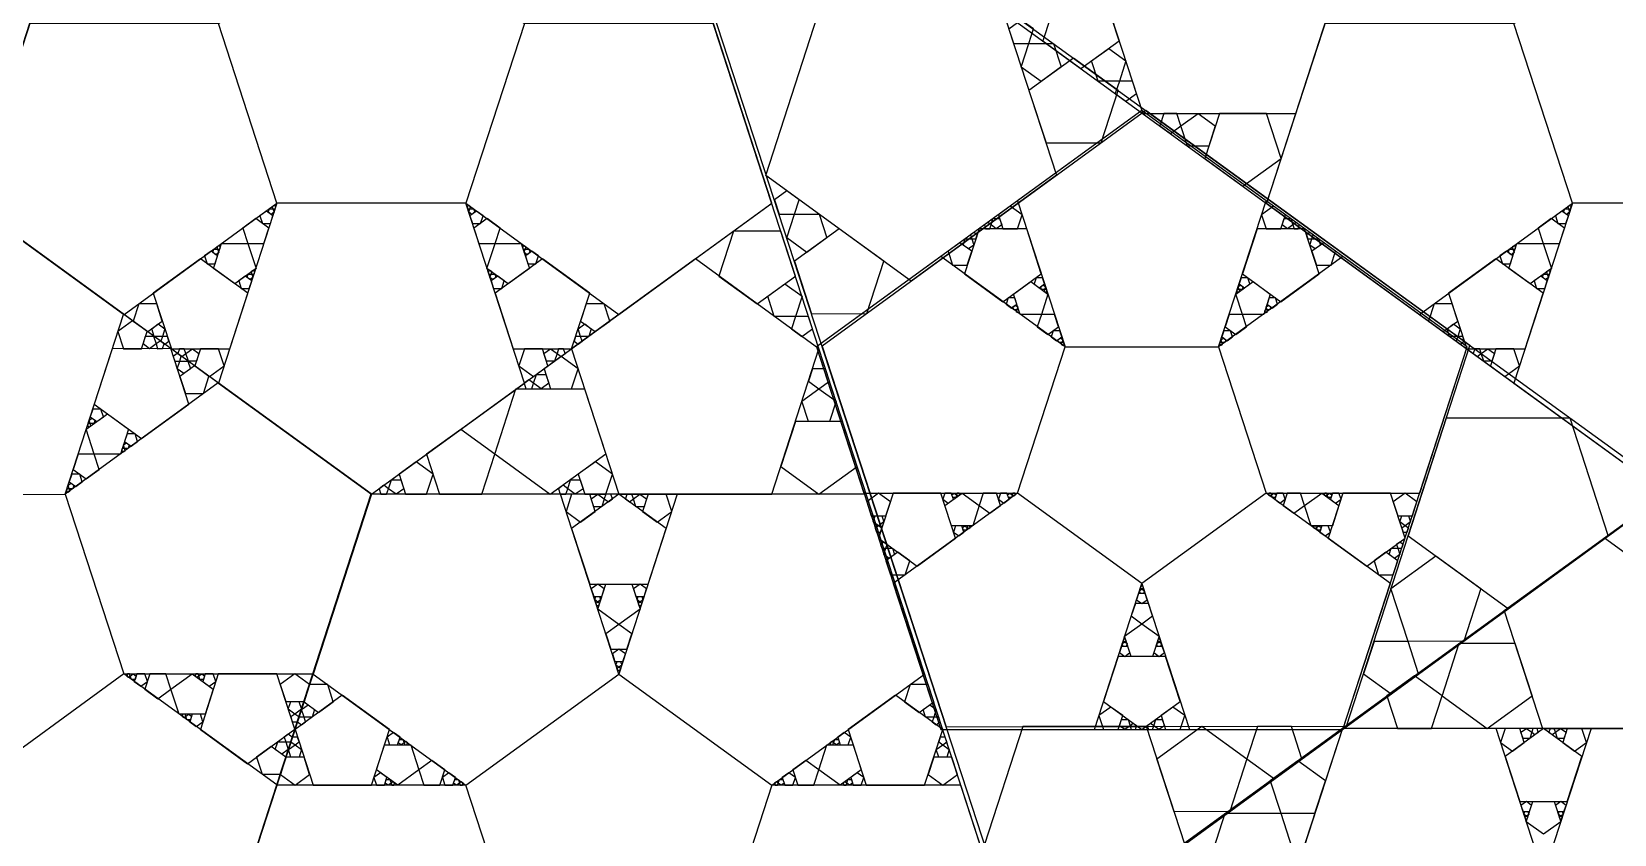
# Model space of a CAD drawing. Header units: inches. Extents: x -578 to 126, y -85 to 118.
# Drawn here: x -282.41 to -261.46, y -30.64 to -20.01 of the extents above; entities that cross this region are included whole.
import ezdxf

# ---------------------------------------------------------------- set-up
doc = ezdxf.new("R2010")
doc.units = ezdxf.units.IN
doc.header["$MEASUREMENT"] = 0
doc.layers.add('drawing', color=7, linetype='Continuous')

msp = doc.modelspace()

# ---------------------------------------------------------------- linework, layer by layer
for points in [[(-260.771, 26.668), (-246.895, -16.037), (-283.222, -42.43), (-319.55, -16.037), (-305.674, 26.668)], [(-279.165, -22.282), (-279.939, -19.903), (-277.914, -18.432), (-275.89, -19.903), (-276.663, -22.282)], [(-260.763, -18.432), (-258.738, -19.903), (-259.512, -22.282), (-262.014, -22.282), (-262.787, -19.903)], [(-286.49, -32.364), (-288.514, -26.133), (-283.214, -22.282), (-277.914, -26.133), (-279.939, -32.364)], [(-266.697, -24.183), (-266.068, -26.118), (-267.714, -27.314), (-269.36, -26.118), (-268.731, -24.183)], [(-283.216, -29.985), (-285.242, -28.517), (-284.471, -26.136), (-281.969, -26.133), (-281.193, -28.512)], [(-276.663, -29.984), (-274.639, -28.513), (-272.614, -29.984), (-273.387, -32.364), (-275.89, -32.364)]]:
    msp.add_lwpolyline(points, close=True)
at = {"layer": 'drawing'}
for points in [[(-305.679, 26.653), (-319.509, -16.067), (-283.153, -42.421), (-246.854, -15.989), (-260.776, 26.701)], [(-260.763, -26.133), (-246.887, -16.052), (-252.187, 0.26), (-269.338, 0.26), (-274.639, -16.052)], [(-274.606, -16.019), (-260.719, -26.085), (-246.854, -15.989), (-252.172, 0.317), (-269.323, 0.299)], [(-283.214, -42.445), (-269.338, -32.364), (-274.639, -16.052), (-291.79, -16.052), (-297.09, -32.364)], [(-291.757, -16.037), (-297.04, -32.355), (-283.153, -42.421), (-269.288, -32.325), (-274.606, -16.019)], [(-283.223, -42.43), (-269.347, -85.135), (-224.444, -85.135), (-210.568, -42.43), (-246.895, -16.037)], [(-283.222, -42.43), (-269.347, -85.135), (-224.444, -85.135), (-210.568, -42.43), (-246.895, -16.037)], [(-277.914, -26.133), (-272.614, -22.282), (-274.639, -16.052), (-281.19, -16.052), (-283.214, -22.282)], [(-277.914, -26.133), (-272.614, -22.282), (-274.639, -16.052), (-281.19, -16.052), (-283.214, -22.282)], [(-264.038, -16.052), (-266.063, -22.282), (-260.763, -26.133), (-255.463, -22.282), (-257.487, -16.052)], [(-264.038, -16.052), (-266.063, -22.282), (-260.763, -26.133), (-255.463, -22.282), (-257.487, -16.052)], [(-268.326, -19.167), (-267.701, -21.093), (-265.676, -21.093), (-265.051, -19.167), (-266.688, -17.977)], [(-268.326, -19.167), (-267.701, -21.093), (-265.676, -21.093), (-265.051, -19.167), (-266.688, -17.977)], [(-272.694, -21.915), (-271.961, -19.651), (-269.581, -19.648), (-268.843, -21.911), (-270.767, -23.312)], [(-268.207, -19.535), (-268.832, -19.535), (-269.026, -20.13), (-268.52, -20.498), (-268.013, -20.13)], [(-279.939, -19.903), (-282.441, -19.903), (-283.214, -22.282), (-281.19, -23.753), (-279.165, -22.282)], [(-276.663, -22.282), (-274.639, -23.753), (-272.614, -22.282), (-273.387, -19.903), (-275.89, -19.903)], [(-269.412, -20.166), (-269.211, -20.166), (-269.149, -19.974), (-269.312, -19.856), (-269.474, -19.975)], [(-262.787, -19.903), (-265.29, -19.903), (-266.063, -22.282), (-264.038, -23.753), (-262.014, -22.282)], [(-269.312, -20.478), (-269.211, -20.166), (-268.883, -20.165), (-268.781, -20.477), (-269.046, -20.67)], [(-267.926, -20.396), (-268.012, -20.663), (-268.293, -20.663), (-268.38, -20.396), (-268.153, -20.231)], [(-268.983, -21.482), (-268.253, -21.482), (-268.028, -20.787), (-268.619, -20.359), (-269.209, -20.788)], [(-267.84, -20.664), (-268.012, -20.664), (-268.066, -20.827), (-267.926, -20.929), (-267.787, -20.827)], [(-267.714, -21.053), (-272.022, -24.183), (-270.377, -29.249), (-265.051, -29.249), (-263.405, -24.183)], [(-270.304, -29.211), (-265.004, -29.205), (-263.371, -24.163), (-267.663, -21.052), (-271.947, -24.172)], [(-270.304, -29.211), (-265.004, -29.205), (-263.371, -24.163), (-267.663, -21.052), (-271.947, -24.172)], [(-266.697, -24.183), (-266.068, -22.248), (-267.714, -21.053), (-269.36, -22.248), (-268.731, -24.183)], [(-267.336, -21.358), (-267.196, -21.256), (-267.25, -21.093), (-267.422, -21.093), (-267.475, -21.256)], [(-267.109, -21.524), (-267.196, -21.256), (-266.969, -21.091), (-266.742, -21.256), (-266.828, -21.524)], [(-266.376, -22.055), (-265.87, -21.688), (-266.063, -21.093), (-266.688, -21.093), (-266.882, -21.688)], [(-272.516, -22.426), (-272.315, -22.426), (-272.253, -22.235), (-272.416, -22.117), (-272.579, -22.235)], [(-279.938, -32.362), (-277.92, -26.129), (-283.224, -22.284), (-288.52, -26.14), (-286.489, -32.369)], [(-281.969, -26.133), (-281.198, -23.752), (-283.224, -22.284), (-285.247, -23.757), (-284.471, -26.136)], [(-279.165, -22.282), (-279.939, -24.662), (-277.914, -26.133), (-275.89, -24.662), (-276.663, -22.282)], [(-279.391, -22.446), (-279.358, -22.548), (-279.251, -22.548), (-279.219, -22.446), (-279.305, -22.384)], [(-279.266, -22.356), (-279.218, -22.356), (-279.204, -22.401), (-279.242, -22.429), (-279.281, -22.401)], [(-279.227, -22.328), (-279.218, -22.356), (-279.189, -22.356), (-279.18, -22.328), (-279.204, -22.31)], [(-276.639, -22.356), (-276.61, -22.356), (-276.601, -22.328), (-276.625, -22.31), (-276.648, -22.328)], [(-276.625, -22.401), (-276.61, -22.356), (-276.562, -22.356), (-276.547, -22.401), (-276.586, -22.429)], [(-276.577, -22.548), (-276.47, -22.548), (-276.437, -22.446), (-276.524, -22.384), (-276.61, -22.446)], [(-269.36, -22.618), (-269.299, -22.433), (-269.457, -22.319), (-269.614, -22.433), (-269.554, -22.618)], [(-265.971, -22.319), (-266.128, -22.433), (-266.068, -22.618), (-265.874, -22.618), (-265.814, -22.433)], [(-262.014, -22.282), (-262.787, -24.662), (-260.763, -26.133), (-258.738, -24.662), (-259.512, -22.282)], [(-262.239, -22.446), (-262.207, -22.548), (-262.1, -22.548), (-262.067, -22.446), (-262.153, -22.384)], [(-262.115, -22.356), (-262.067, -22.356), (-262.052, -22.401), (-262.091, -22.429), (-262.13, -22.401)], [(-262.076, -22.328), (-262.067, -22.356), (-262.038, -22.356), (-262.029, -22.328), (-262.052, -22.31)], [(-279.616, -22.61), (-279.551, -22.813), (-279.338, -22.813), (-279.272, -22.61), (-279.444, -22.485)], [(-276.491, -22.813), (-276.278, -22.813), (-276.212, -22.61), (-276.384, -22.485), (-276.557, -22.61)], [(-272.416, -22.738), (-272.315, -22.426), (-271.987, -22.426), (-271.886, -22.738), (-272.151, -22.931)], [(-272.087, -23.743), (-271.357, -23.742), (-271.132, -23.048), (-271.723, -22.619), (-272.313, -23.049)], [(-269.239, -22.618), (-269.868, -22.618), (-270.062, -23.216), (-269.554, -23.585), (-269.045, -23.216)], [(-269.728, -22.618), (-269.711, -22.567), (-269.755, -22.536), (-269.798, -22.567), (-269.782, -22.618)], [(-269.641, -22.618), (-269.711, -22.567), (-269.685, -22.484), (-269.597, -22.484), (-269.57, -22.567)], [(-265.365, -23.216), (-265.559, -22.618), (-266.188, -22.618), (-266.382, -23.216), (-265.874, -23.585)], [(-265.365, -23.216), (-265.559, -22.618), (-266.188, -22.618), (-266.382, -23.216), (-265.874, -23.585)], [(-265.743, -22.484), (-265.716, -22.567), (-265.787, -22.618), (-265.857, -22.567), (-265.83, -22.484)], [(-265.673, -22.536), (-265.716, -22.567), (-265.699, -22.618), (-265.646, -22.618), (-265.629, -22.567)], [(-262.465, -22.61), (-262.399, -22.813), (-262.186, -22.813), (-262.12, -22.61), (-262.293, -22.485)], [(-279.898, -22.813), (-279.551, -22.813), (-279.443, -23.143), (-279.724, -23.347), (-280.005, -23.143)], [(-276.385, -23.143), (-276.278, -22.813), (-275.93, -22.813), (-275.823, -23.143), (-276.104, -23.347)], [(-272.495, -22.65), (-273.12, -22.65), (-273.314, -23.245), (-272.807, -23.613), (-272.301, -23.245)], [(-270.28, -22.917), (-270.22, -23.102), (-270.025, -23.102), (-269.965, -22.917), (-270.122, -22.803)], [(-270.052, -22.751), (-269.965, -22.751), (-269.938, -22.834), (-270.009, -22.885), (-270.079, -22.834)], [(-269.981, -22.7), (-269.965, -22.751), (-269.911, -22.751), (-269.895, -22.7), (-269.938, -22.669)], [(-265.516, -22.751), (-265.463, -22.751), (-265.446, -22.7), (-265.489, -22.669), (-265.533, -22.7)], [(-265.489, -22.834), (-265.463, -22.751), (-265.375, -22.751), (-265.348, -22.834), (-265.419, -22.885)], [(-265.402, -23.102), (-265.208, -23.102), (-265.148, -22.917), (-265.305, -22.803), (-265.462, -22.917)], [(-262.747, -22.813), (-262.399, -22.813), (-262.292, -23.143), (-262.573, -23.347), (-262.854, -23.143)], [(-280.803, -23.472), (-280.564, -24.208), (-279.791, -24.208), (-279.552, -23.472), (-280.178, -23.018)], [(-280.803, -23.472), (-280.564, -24.208), (-279.791, -24.208), (-279.552, -23.472), (-280.178, -23.018)], [(-280.124, -22.979), (-280.091, -23.081), (-279.985, -23.081), (-279.952, -22.979), (-280.038, -22.917)], [(-280, -22.888), (-279.952, -22.888), (-279.937, -22.934), (-279.976, -22.962), (-280.014, -22.934)], [(-279.961, -22.86), (-279.952, -22.888), (-279.922, -22.888), (-279.913, -22.86), (-279.937, -22.843)], [(-276.037, -24.208), (-275.264, -24.208), (-275.025, -23.472), (-275.651, -23.018), (-276.276, -23.472)], [(-275.906, -22.888), (-275.877, -22.888), (-275.867, -22.86), (-275.891, -22.843), (-275.915, -22.86)], [(-275.891, -22.934), (-275.877, -22.888), (-275.829, -22.888), (-275.814, -22.934), (-275.853, -22.962)], [(-275.843, -23.081), (-275.737, -23.081), (-275.704, -22.979), (-275.79, -22.917), (-275.876, -22.979)], [(-272.614, -26.133), (-271.989, -24.208), (-273.626, -23.018), (-275.264, -24.208), (-274.639, -26.133)], [(-272.614, -26.133), (-271.989, -24.208), (-273.626, -23.018), (-275.264, -24.208), (-274.639, -26.133)], [(-268.731, -24.183), (-270.377, -22.987), (-272.022, -24.183), (-271.394, -26.118), (-269.36, -26.118)], [(-266.068, -26.118), (-264.034, -26.118), (-263.405, -24.183), (-265.051, -22.987), (-266.697, -24.183)], [(-263.652, -23.472), (-263.413, -24.208), (-262.64, -24.208), (-262.401, -23.472), (-263.026, -23.018)], [(-263.652, -23.472), (-263.413, -24.208), (-262.64, -24.208), (-262.401, -23.472), (-263.026, -23.018)], [(-262.973, -22.979), (-262.94, -23.081), (-262.834, -23.081), (-262.801, -22.979), (-262.887, -22.917)], [(-262.848, -22.888), (-262.8, -22.888), (-262.786, -22.934), (-262.824, -22.962), (-262.863, -22.934)], [(-262.809, -22.86), (-262.8, -22.888), (-262.771, -22.888), (-262.762, -22.86), (-262.786, -22.843)], [(-279.671, -23.309), (-279.638, -23.41), (-279.532, -23.41), (-279.499, -23.309), (-279.585, -23.246)], [(-279.546, -23.218), (-279.499, -23.218), (-279.484, -23.263), (-279.522, -23.291), (-279.561, -23.263)], [(-279.508, -23.19), (-279.499, -23.218), (-279.469, -23.218), (-279.46, -23.19), (-279.484, -23.173)], [(-276.359, -23.218), (-276.33, -23.218), (-276.321, -23.19), (-276.344, -23.173), (-276.368, -23.19)], [(-276.345, -23.263), (-276.33, -23.218), (-276.282, -23.218), (-276.267, -23.263), (-276.306, -23.291)], [(-276.297, -23.41), (-276.19, -23.41), (-276.157, -23.309), (-276.243, -23.246), (-276.33, -23.309)], [(-262.52, -23.309), (-262.487, -23.41), (-262.38, -23.41), (-262.347, -23.309), (-262.433, -23.246)], [(-262.395, -23.218), (-262.347, -23.218), (-262.332, -23.263), (-262.371, -23.291), (-262.41, -23.263)], [(-262.356, -23.19), (-262.347, -23.218), (-262.318, -23.218), (-262.309, -23.19), (-262.332, -23.173)], [(-272.213, -23.512), (-272.3, -23.779), (-272.581, -23.779), (-272.668, -23.512), (-272.441, -23.346)], [(-268.957, -23.484), (-269.044, -23.752), (-269.326, -23.752), (-269.414, -23.484), (-269.185, -23.318)], [(-269.029, -23.267), (-269.115, -23.267), (-269.142, -23.349), (-269.072, -23.4), (-269.002, -23.349)], [(-268.99, -23.386), (-269.002, -23.423), (-269.041, -23.423), (-269.053, -23.386), (-269.021, -23.363)], [(-268.978, -23.423), (-269.002, -23.423), (-269.009, -23.446), (-268.99, -23.46), (-268.971, -23.446)], [(-266.101, -23.752), (-266.383, -23.752), (-266.471, -23.484), (-266.242, -23.318), (-266.014, -23.484)], [(-266.418, -23.446), (-266.426, -23.423), (-266.45, -23.423), (-266.457, -23.446), (-266.438, -23.46)], [(-266.387, -23.423), (-266.426, -23.423), (-266.438, -23.386), (-266.406, -23.363), (-266.375, -23.386)], [(-266.285, -23.349), (-266.312, -23.267), (-266.399, -23.267), (-266.426, -23.349), (-266.355, -23.4)], [(-280.758, -23.613), (-280.996, -23.613), (-281.07, -23.84), (-280.877, -23.981), (-280.684, -23.84)], [(-274.758, -23.84), (-274.832, -23.613), (-275.071, -23.613), (-275.145, -23.84), (-274.951, -23.981)], [(-269.397, -23.534), (-269.484, -23.534), (-269.51, -23.617), (-269.44, -23.668), (-269.37, -23.617)], [(-269.358, -23.654), (-269.37, -23.691), (-269.409, -23.691), (-269.421, -23.654), (-269.39, -23.631)], [(-266.018, -23.691), (-266.057, -23.691), (-266.069, -23.654), (-266.038, -23.631), (-266.006, -23.654)], [(-265.917, -23.617), (-265.944, -23.534), (-266.03, -23.534), (-266.057, -23.617), (-265.987, -23.668)], [(-263.606, -23.613), (-263.845, -23.613), (-263.919, -23.84), (-263.726, -23.981), (-263.532, -23.84)], [(-281.079, -23.839), (-281.272, -23.98), (-281.198, -24.207), (-280.959, -24.207), (-280.885, -23.979)], [(-280.65, -23.942), (-280.683, -24.044), (-280.791, -24.044), (-280.824, -23.942), (-280.737, -23.879)], [(-275.038, -24.044), (-275.145, -24.044), (-275.178, -23.942), (-275.091, -23.879), (-275.005, -23.942)], [(-272.128, -23.779), (-272.3, -23.779), (-272.354, -23.943), (-272.214, -24.044), (-272.075, -23.943)], [(-269.346, -23.691), (-269.37, -23.691), (-269.378, -23.713), (-269.358, -23.727), (-269.339, -23.713)], [(-268.871, -23.752), (-269.044, -23.752), (-269.098, -23.917), (-268.958, -24.019), (-268.817, -23.917)], [(-266.33, -23.917), (-266.383, -23.752), (-266.557, -23.752), (-266.61, -23.917), (-266.47, -24.019)], [(-266.05, -23.713), (-266.057, -23.691), (-266.081, -23.691), (-266.088, -23.713), (-266.069, -23.727)], [(-263.499, -23.942), (-263.532, -24.044), (-263.639, -24.044), (-263.672, -23.942), (-263.586, -23.879)], [(-280.798, -24.042), (-280.765, -24.144), (-280.852, -24.207), (-280.939, -24.144), (-280.906, -24.042)], [(-280.617, -24.044), (-280.683, -24.044), (-280.704, -24.107), (-280.65, -24.145), (-280.597, -24.107)], [(-275.125, -24.107), (-275.145, -24.044), (-275.211, -24.044), (-275.231, -24.107), (-275.178, -24.145)], [(-268.801, -23.968), (-268.887, -23.968), (-268.914, -24.05), (-268.844, -24.101), (-268.774, -24.05)], [(-268.762, -24.087), (-268.774, -24.124), (-268.813, -24.124), (-268.825, -24.087), (-268.793, -24.064)], [(-266.615, -24.124), (-266.653, -24.124), (-266.665, -24.087), (-266.634, -24.064), (-266.603, -24.087)], [(-266.513, -24.05), (-266.54, -23.968), (-266.627, -23.968), (-266.653, -24.05), (-266.583, -24.101)], [(-263.466, -24.044), (-263.532, -24.044), (-263.552, -24.107), (-263.499, -24.145), (-263.446, -24.107)], [(-280.332, -24.942), (-280.572, -24.206), (-281.346, -24.207), (-281.584, -24.943), (-280.958, -25.397)], [(-280.332, -24.942), (-280.572, -24.206), (-281.346, -24.207), (-281.584, -24.943), (-280.958, -25.397)], [(-280.712, -24.105), (-280.765, -24.144), (-280.745, -24.207), (-280.679, -24.206), (-280.658, -24.144)], [(-280.519, -24.37), (-280.453, -24.37), (-280.433, -24.307), (-280.486, -24.269), (-280.539, -24.308)], [(-280.425, -24.309), (-280.372, -24.27), (-280.392, -24.208), (-280.458, -24.208), (-280.478, -24.27)], [(-280.338, -24.373), (-280.372, -24.27), (-280.285, -24.207), (-280.198, -24.27), (-280.231, -24.373)], [(-280.058, -24.576), (-279.865, -24.435), (-279.939, -24.208), (-280.178, -24.208), (-280.251, -24.435)], [(-275.89, -24.208), (-275.964, -24.435), (-275.77, -24.576), (-275.577, -24.435), (-275.651, -24.208)], [(-275.544, -24.207), (-275.457, -24.27), (-275.49, -24.373), (-275.597, -24.373), (-275.63, -24.27)], [(-275.436, -24.208), (-275.457, -24.27), (-275.404, -24.309), (-275.35, -24.27), (-275.371, -24.208)], [(-268.75, -24.124), (-268.774, -24.124), (-268.781, -24.147), (-268.762, -24.161), (-268.743, -24.147)], [(-266.646, -24.147), (-266.653, -24.124), (-266.677, -24.124), (-266.685, -24.147), (-266.665, -24.161)], [(-263.273, -24.309), (-263.22, -24.27), (-263.24, -24.208), (-263.306, -24.208), (-263.327, -24.27)], [(-263.187, -24.373), (-263.22, -24.27), (-263.133, -24.207), (-263.047, -24.27), (-263.08, -24.373)], [(-262.907, -24.576), (-262.713, -24.435), (-262.787, -24.208), (-263.026, -24.208), (-263.1, -24.435)], [(-280.486, -24.472), (-280.453, -24.37), (-280.346, -24.37), (-280.312, -24.472), (-280.399, -24.535)], [(-280.378, -24.801), (-280.139, -24.801), (-280.066, -24.574), (-280.259, -24.433), (-280.452, -24.574)], [(-275.264, -24.738), (-275.178, -24.473), (-275.404, -24.309), (-275.629, -24.473), (-275.543, -24.738)], [(-272.128, -24.637), (-271.989, -24.738), (-271.849, -24.637), (-271.902, -24.473), (-272.075, -24.473)], [(-281.193, -28.512), (-278.691, -28.51), (-277.92, -26.129), (-279.946, -24.66), (-281.969, -26.133)], [(-275.793, -24.738), (-275.769, -24.665), (-275.831, -24.62), (-275.894, -24.665), (-275.87, -24.738)], [(-275.668, -24.739), (-275.769, -24.665), (-275.731, -24.546), (-275.605, -24.546), (-275.567, -24.665)], [(-275.546, -26.137), (-276.282, -25.603), (-276.001, -24.738), (-275.092, -24.738), (-274.811, -25.603)], [(-272.216, -24.903), (-271.989, -24.738), (-271.761, -24.903), (-271.848, -25.171), (-272.129, -25.171)], [(-281.237, -25.602), (-281.584, -25.602), (-281.692, -25.272), (-281.411, -25.068), (-281.13, -25.272)], [(-281.589, -25.198), (-281.637, -25.198), (-281.652, -25.152), (-281.613, -25.124), (-281.574, -25.152)], [(-281.464, -25.107), (-281.497, -25.005), (-281.604, -25.005), (-281.637, -25.107), (-281.551, -25.169)], [(-261.538, -26.681), (-262.045, -25.124), (-263.683, -25.126), (-264.188, -26.684), (-262.862, -27.645)], [(-281.628, -25.226), (-281.637, -25.198), (-281.666, -25.198), (-281.675, -25.226), (-281.651, -25.243)], [(-281.011, -25.435), (-281.044, -25.334), (-281.15, -25.334), (-281.183, -25.436), (-281.097, -25.498)], [(-276.454, -26.133), (-276.282, -25.603), (-276.733, -25.275), (-277.184, -25.603), (-277.012, -26.133)], [(-272.495, -25.765), (-271.989, -26.133), (-271.482, -25.765), (-271.676, -25.171), (-272.301, -25.171)], [(-281.174, -25.554), (-281.183, -25.526), (-281.213, -25.527), (-281.222, -25.554), (-281.198, -25.572)], [(-281.135, -25.526), (-281.183, -25.526), (-281.198, -25.481), (-281.159, -25.453), (-281.121, -25.481)], [(-281.518, -25.805), (-281.584, -25.602), (-281.797, -25.603), (-281.863, -25.805), (-281.69, -25.93)], [(-277.184, -26.133), (-277.098, -25.868), (-277.324, -25.704), (-277.549, -25.868), (-277.463, -26.133)], [(-274.811, -26.133), (-274.725, -25.868), (-274.95, -25.704), (-275.176, -25.868), (-275.09, -26.133)], [(-281.744, -25.969), (-281.777, -25.868), (-281.883, -25.868), (-281.916, -25.969), (-281.83, -26.032)], [(-277.588, -26.134), (-277.689, -26.06), (-277.651, -25.941), (-277.526, -25.941), (-277.487, -26.06)], [(-275.215, -26.134), (-275.316, -26.06), (-275.277, -25.941), (-275.152, -25.941), (-275.113, -26.06)], [(-281.907, -26.088), (-281.916, -26.06), (-281.945, -26.06), (-281.954, -26.088), (-281.931, -26.105)], [(-281.868, -26.06), (-281.916, -26.06), (-281.931, -26.015), (-281.892, -25.987), (-281.854, -26.015)], [(-279.939, -32.364), (-274.639, -36.215), (-269.338, -32.364), (-271.363, -26.133), (-277.914, -26.133)], [(-279.939, -32.364), (-274.639, -36.215), (-269.338, -32.364), (-271.363, -26.133), (-277.914, -26.133)], [(-274.639, -28.513), (-275.412, -26.133), (-277.914, -26.133), (-278.687, -28.513), (-276.663, -29.984)], [(-277.713, -26.133), (-277.689, -26.06), (-277.752, -26.015), (-277.814, -26.06), (-277.79, -26.133)], [(-275.34, -26.133), (-275.316, -26.06), (-275.378, -26.015), (-275.44, -26.06), (-275.417, -26.133)], [(-275.264, -26.133), (-275.338, -26.36), (-275.145, -26.501), (-274.951, -26.36), (-275.025, -26.133)], [(-274.013, -26.588), (-274.639, -26.133), (-275.264, -26.588), (-275.025, -27.323), (-274.252, -27.323)], [(-274.013, -26.588), (-274.639, -26.133), (-275.264, -26.588), (-275.025, -27.323), (-274.252, -27.323)], [(-274.918, -26.133), (-274.831, -26.196), (-274.864, -26.298), (-274.972, -26.298), (-275.005, -26.196)], [(-274.811, -26.133), (-274.831, -26.196), (-274.778, -26.234), (-274.725, -26.196), (-274.745, -26.133)], [(-272.614, -29.984), (-270.59, -28.513), (-271.363, -26.133), (-273.865, -26.133), (-274.639, -28.513)], [(-274.499, -26.234), (-274.446, -26.196), (-274.466, -26.133), (-274.532, -26.133), (-274.552, -26.196)], [(-274.413, -26.298), (-274.446, -26.196), (-274.359, -26.133), (-274.272, -26.196), (-274.305, -26.298)], [(-274.132, -26.501), (-273.939, -26.36), (-274.013, -26.133), (-274.252, -26.133), (-274.326, -26.36)], [(-271.042, -26.232), (-271.2, -26.118), (-271.357, -26.232), (-271.297, -26.417), (-271.102, -26.417)], [(-271.005, -26.118), (-271.2, -26.716), (-270.691, -27.085), (-270.182, -26.716), (-270.377, -26.118)], [(-271.005, -26.118), (-271.2, -26.716), (-270.691, -27.085), (-270.182, -26.716), (-270.377, -26.118)], [(-269.36, -26.118), (-271.005, -27.314), (-270.377, -29.249), (-268.342, -29.249), (-267.714, -27.314)], [(-270.323, -26.118), (-270.35, -26.2), (-270.28, -26.251), (-270.21, -26.2), (-270.237, -26.118)], [(-270.095, -26.117), (-269.866, -26.283), (-269.954, -26.551), (-270.236, -26.551), (-270.323, -26.283)], [(-270.198, -26.118), (-270.166, -26.141), (-270.178, -26.178), (-270.217, -26.178), (-270.229, -26.141)], [(-270.159, -26.118), (-270.166, -26.141), (-270.147, -26.155), (-270.128, -26.141), (-270.135, -26.118)], [(-269.813, -26.118), (-269.866, -26.283), (-269.726, -26.384), (-269.586, -26.283), (-269.64, -26.118)], [(-269.586, -26.118), (-269.613, -26.2), (-269.543, -26.251), (-269.473, -26.2), (-269.5, -26.118)], [(-269.461, -26.118), (-269.429, -26.141), (-269.441, -26.178), (-269.48, -26.178), (-269.492, -26.141)], [(-269.422, -26.118), (-269.429, -26.141), (-269.41, -26.155), (-269.391, -26.141), (-269.398, -26.118)], [(-267.714, -27.314), (-267.085, -29.249), (-265.051, -29.249), (-264.422, -27.314), (-266.068, -26.118)], [(-266.017, -26.155), (-265.998, -26.141), (-266.005, -26.118), (-266.029, -26.118), (-266.037, -26.141)], [(-265.986, -26.178), (-265.998, -26.141), (-265.967, -26.118), (-265.935, -26.141), (-265.947, -26.178)], [(-265.885, -26.251), (-265.815, -26.2), (-265.841, -26.118), (-265.928, -26.118), (-265.955, -26.2)], [(-265.701, -26.384), (-265.561, -26.283), (-265.615, -26.118), (-265.788, -26.118), (-265.841, -26.283)], [(-265.474, -26.551), (-265.561, -26.283), (-265.333, -26.117), (-265.104, -26.283), (-265.191, -26.551)], [(-265.28, -26.155), (-265.261, -26.141), (-265.268, -26.118), (-265.292, -26.118), (-265.3, -26.141)], [(-265.249, -26.178), (-265.261, -26.141), (-265.23, -26.118), (-265.198, -26.141), (-265.21, -26.178)], [(-264.736, -27.085), (-264.228, -26.716), (-264.422, -26.118), (-265.051, -26.118), (-265.245, -26.716)], [(-264.736, -27.085), (-264.228, -26.716), (-264.422, -26.118), (-265.051, -26.118), (-265.245, -26.716)], [(-265.148, -26.251), (-265.077, -26.2), (-265.104, -26.118), (-265.191, -26.118), (-265.218, -26.2)], [(-264.071, -26.232), (-264.228, -26.118), (-264.385, -26.232), (-264.325, -26.417), (-264.131, -26.417)], [(-271.129, -26.5), (-271.2, -26.551), (-271.27, -26.5), (-271.243, -26.417), (-271.156, -26.417)], [(-271.156, -26.583), (-271.2, -26.551), (-271.243, -26.583), (-271.226, -26.634), (-271.173, -26.634)], [(-270.182, -26.551), (-270.209, -26.634), (-270.139, -26.684), (-270.069, -26.634), (-270.096, -26.551)], [(-270.057, -26.551), (-270.026, -26.574), (-270.038, -26.611), (-270.076, -26.611), (-270.088, -26.574)], [(-270.018, -26.551), (-270.026, -26.574), (-270.006, -26.588), (-269.987, -26.574), (-269.994, -26.551)], [(-265.421, -26.588), (-265.402, -26.574), (-265.409, -26.551), (-265.433, -26.551), (-265.44, -26.574)], [(-265.39, -26.611), (-265.402, -26.574), (-265.37, -26.551), (-265.339, -26.574), (-265.351, -26.611)], [(-265.288, -26.684), (-265.218, -26.634), (-265.245, -26.551), (-265.332, -26.551), (-265.358, -26.634)], [(-264.157, -26.5), (-264.228, -26.551), (-264.298, -26.5), (-264.271, -26.417), (-264.184, -26.417)], [(-264.185, -26.583), (-264.228, -26.551), (-264.271, -26.583), (-264.255, -26.634), (-264.201, -26.634)], [(-271.156, -26.849), (-271.103, -26.849), (-271.086, -26.798), (-271.13, -26.767), (-271.173, -26.798)], [(-264.341, -26.798), (-264.325, -26.849), (-264.271, -26.849), (-264.255, -26.798), (-264.298, -26.767)], [(-260.771, -29.234), (-260.265, -27.676), (-261.59, -26.713), (-262.915, -27.676), (-262.409, -29.234)], [(-271.13, -26.932), (-271.103, -26.849), (-271.016, -26.849), (-270.989, -26.932), (-271.059, -26.983)], [(-271.042, -27.2), (-270.848, -27.2), (-270.788, -27.015), (-270.945, -26.901), (-271.102, -27.015)], [(-264.639, -27.015), (-264.579, -27.2), (-264.385, -27.2), (-264.325, -27.015), (-264.482, -26.901)], [(-264.412, -26.849), (-264.325, -26.849), (-264.298, -26.932), (-264.368, -26.983), (-264.439, -26.932)], [(-263.453, -28.08), (-264.189, -28.081), (-264.417, -27.382), (-263.822, -26.949), (-263.227, -27.38)], [(-274.833, -27.386), (-274.919, -27.323), (-275.005, -27.386), (-274.972, -27.487), (-274.865, -27.487)], [(-274.358, -27.653), (-274.639, -27.858), (-274.919, -27.653), (-274.812, -27.323), (-274.465, -27.323)], [(-274.272, -27.386), (-274.358, -27.323), (-274.445, -27.386), (-274.412, -27.487), (-274.305, -27.487)], [(-267.784, -27.529), (-267.714, -27.58), (-267.644, -27.529), (-267.67, -27.447), (-267.757, -27.447)], [(-267.745, -27.41), (-267.714, -27.387), (-267.682, -27.41), (-267.694, -27.447), (-267.733, -27.447)], [(-267.733, -27.373), (-267.714, -27.387), (-267.694, -27.373), (-267.702, -27.35), (-267.726, -27.35)], [(-274.88, -27.533), (-274.919, -27.561), (-274.957, -27.533), (-274.943, -27.487), (-274.895, -27.487)], [(-274.895, -27.578), (-274.919, -27.561), (-274.942, -27.578), (-274.933, -27.606), (-274.904, -27.606)], [(-274.32, -27.533), (-274.358, -27.561), (-274.397, -27.533), (-274.382, -27.487), (-274.334, -27.487)], [(-274.335, -27.578), (-274.358, -27.561), (-274.382, -27.578), (-274.373, -27.606), (-274.344, -27.606)], [(-267.854, -27.745), (-267.714, -27.847), (-267.574, -27.745), (-267.627, -27.58), (-267.8, -27.58)], [(-274.466, -27.983), (-274.639, -27.858), (-274.811, -27.983), (-274.745, -28.185), (-274.532, -28.185)], [(-267.942, -28.013), (-267.714, -27.847), (-267.485, -28.013), (-267.573, -28.281), (-267.855, -28.281)], [(-267.961, -28.074), (-267.941, -28.088), (-267.922, -28.074), (-267.93, -28.051), (-267.953, -28.051)], [(-267.505, -28.074), (-267.486, -28.088), (-267.467, -28.074), (-267.474, -28.051), (-267.498, -28.051)], [(-274.552, -28.248), (-274.639, -28.185), (-274.725, -28.248), (-274.692, -28.349), (-274.585, -28.349)], [(-268.222, -28.879), (-267.714, -29.249), (-267.205, -28.879), (-267.399, -28.281), (-268.028, -28.281)], [(-268.222, -28.879), (-267.714, -29.249), (-267.205, -28.879), (-267.399, -28.281), (-268.028, -28.281)], [(-268.011, -28.23), (-267.941, -28.281), (-267.871, -28.23), (-267.898, -28.148), (-267.985, -28.148)], [(-267.973, -28.111), (-267.941, -28.088), (-267.91, -28.111), (-267.922, -28.148), (-267.961, -28.148)], [(-267.556, -28.23), (-267.486, -28.281), (-267.416, -28.23), (-267.443, -28.148), (-267.529, -28.148)], [(-267.517, -28.111), (-267.486, -28.088), (-267.455, -28.111), (-267.467, -28.148), (-267.505, -28.148)], [(-264.049, -28.51), (-264.189, -28.081), (-264.64, -28.081), (-264.779, -28.511), (-264.414, -28.776)], [(-263.143, -29.237), (-263.738, -28.805), (-263.511, -28.105), (-262.776, -28.105), (-262.548, -28.805)], [(-274.6, -28.395), (-274.639, -28.423), (-274.677, -28.395), (-274.662, -28.349), (-274.615, -28.349)], [(-274.615, -28.44), (-274.639, -28.423), (-274.662, -28.44), (-274.653, -28.468), (-274.624, -28.468)], [(-283.216, -29.985), (-282.44, -32.364), (-279.938, -32.362), (-279.167, -29.981), (-281.193, -28.512)], [(-281.131, -28.557), (-281.107, -28.54), (-281.116, -28.512), (-281.146, -28.512), (-281.155, -28.54)], [(-281.093, -28.586), (-281.107, -28.54), (-281.069, -28.512), (-281.03, -28.54), (-281.045, -28.585)], [(-280.968, -28.676), (-280.881, -28.613), (-280.914, -28.512), (-281.021, -28.512), (-281.054, -28.613)], [(-280.742, -28.84), (-280.57, -28.714), (-280.636, -28.512), (-280.849, -28.512), (-280.914, -28.715)], [(-280.462, -29.044), (-280.57, -28.714), (-280.289, -28.51), (-280.008, -28.714), (-280.115, -29.044)], [(-280.225, -28.556), (-280.201, -28.539), (-280.21, -28.511), (-280.239, -28.511), (-280.248, -28.539)], [(-280.186, -28.585), (-280.201, -28.539), (-280.162, -28.511), (-280.123, -28.539), (-280.138, -28.585)], [(-279.554, -29.7), (-278.929, -29.245), (-279.169, -28.51), (-279.942, -28.511), (-280.18, -29.247)], [(-280.061, -28.675), (-279.975, -28.612), (-280.008, -28.511), (-280.114, -28.511), (-280.147, -28.612)], [(-278.736, -28.65), (-278.93, -28.51), (-279.123, -28.651), (-279.049, -28.878), (-278.81, -28.877)], [(-278.42, -28.881), (-278.494, -28.654), (-278.733, -28.654), (-278.807, -28.881), (-278.614, -29.021)], [(-270.544, -28.654), (-270.783, -28.654), (-270.857, -28.881), (-270.663, -29.021), (-270.47, -28.881)], [(-263.878, -29.234), (-263.738, -28.804), (-264.104, -28.539), (-264.469, -28.804), (-264.329, -29.234)], [(-278.842, -28.98), (-278.929, -29.043), (-279.016, -28.98), (-278.983, -28.878), (-278.876, -28.877)], [(-278.301, -28.794), (-278.926, -29.249), (-278.687, -29.984), (-277.914, -29.984), (-277.675, -29.249)], [(-278.301, -28.794), (-278.926, -29.249), (-278.687, -29.984), (-277.914, -29.984), (-277.675, -29.249)], [(-270.59, -29.984), (-270.351, -29.249), (-270.976, -28.794), (-271.602, -29.249), (-271.363, -29.984)], [(-270.59, -29.984), (-270.351, -29.249), (-270.976, -28.794), (-271.602, -29.249), (-271.363, -29.984)], [(-280.397, -29.089), (-280.373, -29.072), (-280.382, -29.044), (-280.412, -29.044), (-280.421, -29.072)], [(-280.359, -29.118), (-280.373, -29.072), (-280.335, -29.044), (-280.296, -29.072), (-280.311, -29.118)], [(-280.234, -29.208), (-280.147, -29.145), (-280.18, -29.044), (-280.287, -29.044), (-280.32, -29.145)], [(-278.876, -29.081), (-278.929, -29.043), (-278.982, -29.081), (-278.962, -29.144), (-278.896, -29.144)], [(-278.787, -29.147), (-278.807, -29.085), (-278.873, -29.085), (-278.894, -29.147), (-278.84, -29.186)], [(-278.7, -29.085), (-278.807, -29.085), (-278.84, -28.983), (-278.754, -28.919), (-278.667, -28.983)], [(-270.437, -28.983), (-270.47, -29.085), (-270.577, -29.085), (-270.61, -28.983), (-270.523, -28.919)], [(-270.404, -29.085), (-270.47, -29.085), (-270.49, -29.147), (-270.437, -29.186), (-270.384, -29.147)], [(-268.125, -28.95), (-268.282, -29.064), (-268.222, -29.249), (-268.028, -29.249), (-267.968, -29.064)], [(-267.897, -29.115), (-267.87, -29.198), (-267.941, -29.249), (-268.011, -29.198), (-267.985, -29.115)], [(-267.487, -29.249), (-267.557, -29.198), (-267.53, -29.115), (-267.443, -29.115), (-267.416, -29.198)], [(-267.205, -29.249), (-267.145, -29.064), (-267.302, -28.95), (-267.459, -29.064), (-267.399, -29.249)], [(-279.068, -29.347), (-279.048, -29.409), (-278.982, -29.409), (-278.962, -29.347), (-279.015, -29.308)], [(-277.622, -29.287), (-277.708, -29.35), (-277.675, -29.451), (-277.569, -29.451), (-277.536, -29.35)], [(-271.602, -29.451), (-271.569, -29.35), (-271.655, -29.287), (-271.741, -29.35), (-271.708, -29.451)], [(-269.292, -29.21), (-269.796, -30.768), (-268.47, -31.729), (-267.146, -30.765), (-267.654, -29.208)], [(-267.827, -29.166), (-267.87, -29.198), (-267.854, -29.249), (-267.8, -29.249), (-267.784, -29.198)], [(-267.574, -29.249), (-267.557, -29.198), (-267.6, -29.166), (-267.644, -29.198), (-267.627, -29.249)], [(-266.919, -29.204), (-266.324, -29.635), (-266.55, -30.335), (-267.286, -30.336), (-267.514, -29.637)], [(-262.396, -37.429), (-258.087, -34.299), (-259.733, -29.234), (-265.059, -29.234), (-266.705, -34.299)], [(-259.759, -29.234), (-265.059, -29.234), (-266.697, -34.274), (-262.409, -37.39), (-258.121, -34.274)], [(-259.759, -29.234), (-265.059, -29.234), (-266.697, -34.274), (-262.409, -37.39), (-258.121, -34.274)], [(-266.185, -29.206), (-266.324, -29.636), (-265.958, -29.9), (-265.594, -29.635), (-265.734, -29.206)], [(-262.396, -31.168), (-263.024, -29.234), (-265.059, -29.234), (-265.687, -31.168), (-264.042, -32.364)], [(-262.904, -29.234), (-262.964, -29.418), (-262.807, -29.533), (-262.65, -29.418), (-262.71, -29.234)], [(-261.887, -29.603), (-262.396, -29.234), (-262.904, -29.603), (-262.71, -30.201), (-262.081, -30.201)], [(-261.887, -29.603), (-262.396, -29.234), (-262.904, -29.603), (-262.71, -30.201), (-262.081, -30.201)], [(-262.623, -29.233), (-262.552, -29.285), (-262.579, -29.368), (-262.667, -29.368), (-262.694, -29.285)], [(-262.536, -29.234), (-262.552, -29.285), (-262.509, -29.316), (-262.466, -29.285), (-262.482, -29.234)], [(-260.75, -32.364), (-259.104, -31.168), (-259.733, -29.234), (-261.767, -29.234), (-262.396, -31.168)], [(-262.282, -29.316), (-262.239, -29.285), (-262.256, -29.234), (-262.309, -29.234), (-262.326, -29.285)], [(-262.212, -29.368), (-262.239, -29.285), (-262.169, -29.233), (-262.098, -29.285), (-262.125, -29.368)], [(-261.984, -29.533), (-261.827, -29.418), (-261.887, -29.234), (-262.081, -29.234), (-262.141, -29.418)], [(-279.435, -29.614), (-279.361, -29.841), (-279.122, -29.84), (-279.048, -29.613), (-279.242, -29.473)], [(-279.155, -29.409), (-279.048, -29.409), (-279.015, -29.511), (-279.101, -29.574), (-279.188, -29.511)], [(-279.013, -29.514), (-278.926, -29.451), (-278.84, -29.514), (-278.873, -29.616), (-278.98, -29.616)], [(-278.98, -29.412), (-278.926, -29.451), (-278.873, -29.412), (-278.893, -29.35), (-278.959, -29.35)], [(-277.394, -29.451), (-277.286, -29.781), (-277.567, -29.985), (-277.848, -29.781), (-277.741, -29.451)], [(-277.497, -29.378), (-277.482, -29.423), (-277.521, -29.451), (-277.56, -29.423), (-277.545, -29.378)], [(-277.459, -29.406), (-277.482, -29.423), (-277.473, -29.451), (-277.444, -29.451), (-277.435, -29.423)], [(-271.71, -29.985), (-271.991, -29.781), (-271.883, -29.451), (-271.536, -29.451), (-271.429, -29.781)], [(-271.804, -29.451), (-271.795, -29.423), (-271.819, -29.406), (-271.842, -29.423), (-271.833, -29.451)], [(-271.756, -29.451), (-271.795, -29.423), (-271.78, -29.378), (-271.732, -29.378), (-271.717, -29.423)], [(-270.438, -29.514), (-270.351, -29.451), (-270.264, -29.514), (-270.297, -29.616), (-270.404, -29.616)], [(-270.404, -29.412), (-270.351, -29.451), (-270.297, -29.412), (-270.318, -29.35), (-270.384, -29.35)], [(-279.12, -29.843), (-278.926, -29.984), (-278.733, -29.843), (-278.807, -29.616), (-279.046, -29.616)], [(-277.114, -29.656), (-277.286, -29.781), (-277.221, -29.984), (-277.008, -29.984), (-276.942, -29.781)], [(-272.056, -29.984), (-271.991, -29.781), (-272.163, -29.656), (-272.335, -29.781), (-272.27, -29.984)], [(-270.544, -29.843), (-270.351, -29.984), (-270.157, -29.843), (-270.231, -29.616), (-270.47, -29.616)], [(-266.014, -29.928), (-265.875, -30.357), (-265.424, -30.357), (-265.284, -29.928), (-265.649, -29.662)], [(-277.795, -29.82), (-277.881, -29.883), (-277.848, -29.984), (-277.742, -29.984), (-277.709, -29.883)], [(-277.67, -29.911), (-277.655, -29.956), (-277.694, -29.984), (-277.733, -29.956), (-277.718, -29.911)], [(-277.632, -29.939), (-277.655, -29.956), (-277.646, -29.984), (-277.617, -29.984), (-277.608, -29.956)], [(-276.889, -29.82), (-276.975, -29.883), (-276.942, -29.984), (-276.835, -29.984), (-276.802, -29.883)], [(-276.764, -29.911), (-276.749, -29.956), (-276.788, -29.984), (-276.826, -29.956), (-276.811, -29.911)], [(-276.725, -29.939), (-276.749, -29.956), (-276.74, -29.984), (-276.71, -29.984), (-276.701, -29.956)], [(-272.537, -29.984), (-272.528, -29.956), (-272.552, -29.939), (-272.576, -29.956), (-272.567, -29.984)], [(-272.49, -29.984), (-272.528, -29.956), (-272.513, -29.911), (-272.466, -29.911), (-272.451, -29.956)], [(-272.335, -29.984), (-272.302, -29.883), (-272.389, -29.82), (-272.475, -29.883), (-272.442, -29.984)], [(-271.631, -29.984), (-271.622, -29.956), (-271.645, -29.939), (-271.669, -29.956), (-271.66, -29.984)], [(-271.583, -29.984), (-271.622, -29.956), (-271.607, -29.911), (-271.559, -29.911), (-271.544, -29.956)], [(-271.429, -29.984), (-271.396, -29.883), (-271.482, -29.82), (-271.568, -29.883), (-271.535, -29.984)], [(-276.663, -29.984), (-279.165, -29.984), (-279.939, -32.364), (-277.914, -33.835), (-275.89, -32.364)], [(-273.387, -32.364), (-271.363, -33.835), (-269.338, -32.364), (-270.112, -29.984), (-272.614, -29.984)], [(-266.611, -30.357), (-265.875, -30.357), (-265.648, -31.056), (-266.243, -31.489), (-266.838, -31.056)], [(-262.553, -30.252), (-262.623, -30.201), (-262.694, -30.252), (-262.667, -30.334), (-262.58, -30.334)], [(-262.592, -30.371), (-262.623, -30.394), (-262.655, -30.371), (-262.643, -30.334), (-262.604, -30.334)], [(-262.167, -30.47), (-262.396, -30.635), (-262.624, -30.47), (-262.537, -30.201), (-262.255, -30.201)], [(-262.098, -30.252), (-262.168, -30.201), (-262.238, -30.252), (-262.211, -30.334), (-262.125, -30.334)], [(-262.137, -30.371), (-262.168, -30.394), (-262.199, -30.371), (-262.187, -30.334), (-262.149, -30.334)], [(-262.604, -30.408), (-262.623, -30.394), (-262.643, -30.408), (-262.635, -30.431), (-262.612, -30.431)], [(-262.149, -30.408), (-262.168, -30.394), (-262.187, -30.408), (-262.18, -30.431), (-262.156, -30.431)]]:
    msp.add_lwpolyline(points, close=True, dxfattribs=at)

doc.saveas('drawing.dxf')
